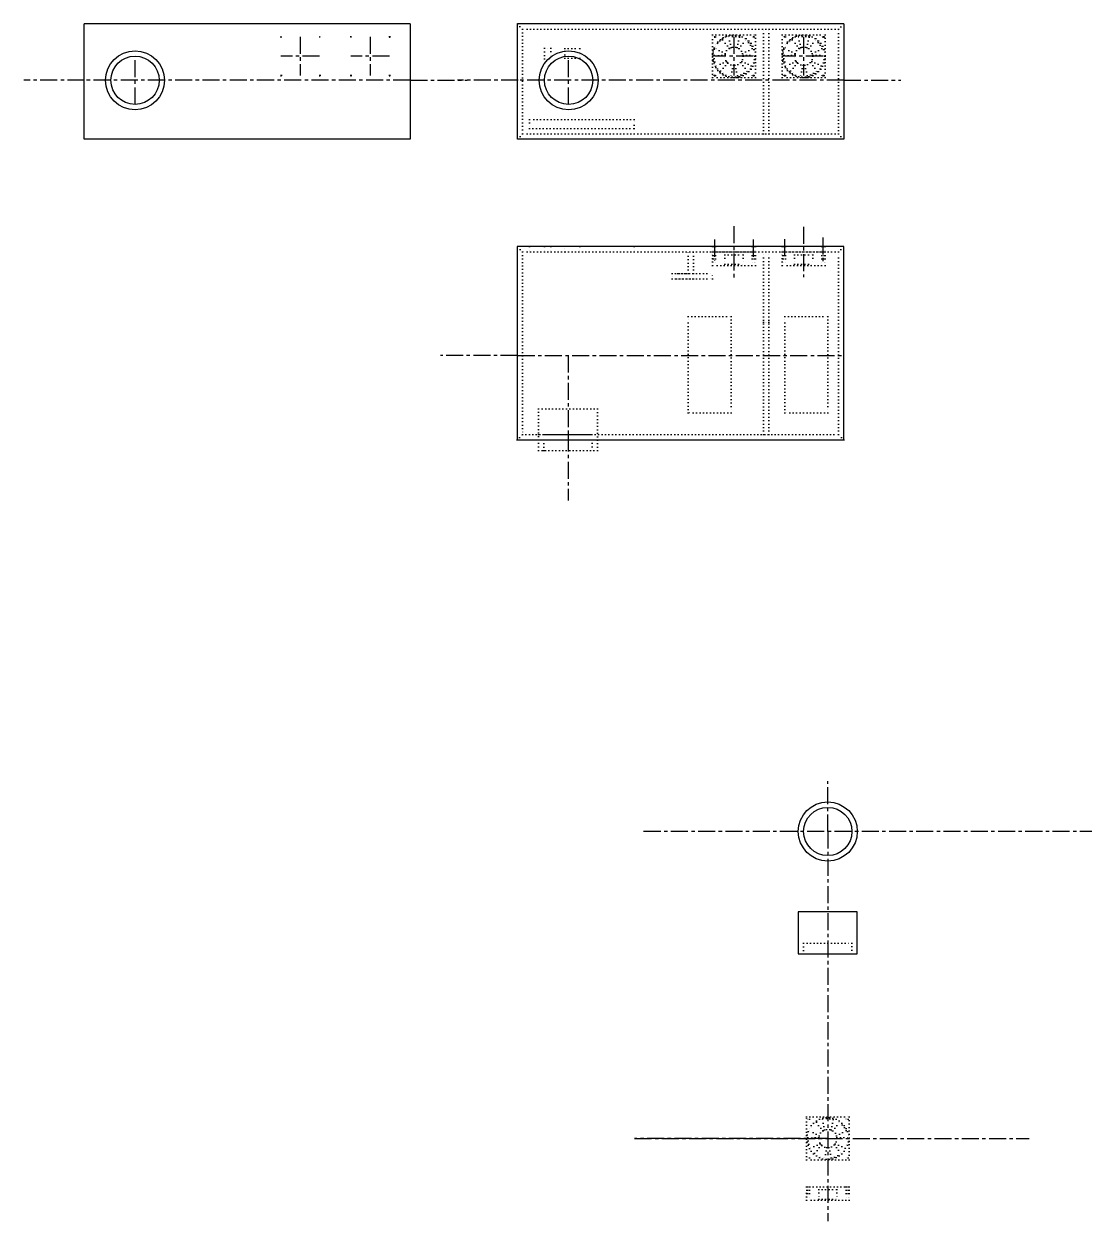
# Model space of a CAD drawing. Extents: x -2763 to 1188, y 9477 to 12117.
# Drawn here: x -2763 to -787, y 9886 to 12117 of the extents above; entities that cross this region are included whole.
import ezdxf

# ---------------------------------------------------------------- set-up
doc = ezdxf.new("R2010")
doc.units = 0
doc.header["$MEASUREMENT"] = 0
doc.linetypes.add('CENTER', pattern=[50.8, 31.75, -6.35, 6.35, -6.35])
doc.linetypes.add('DOT', pattern=[6.35, 0, -6.35])
for name, color, linetype in [('AXE', 1, 'CENTER'), ('CACHE', 9, 'DOT'), ('CONSTRUCTION', 6, 'CONTINUOUS'), ('NONAME', 7, 'CONTINUOUS'), ('OPTIC', 113, 'CONTINUOUS'), ('VANTILO', 171, 'CONTINUOUS')]:
    doc.layers.add(name, color=color, linetype=linetype)

msp = doc.modelspace()

# ---------------------------------------------------------------- linework, layer by layer
at = {"layer": 'AXE'}
for p, q in [((-2284, 12094), (-2284, 12091)), ((-2248, 12093), (-2248, 12021)), ((-2212, 12093), (-2212, 12092)), ((-2211, 12093), (-2212, 12093)), ((-2153, 12093), (-2155, 12093)), ((-2154, 12094), (-2154, 12092)), ((-2118, 12093), (-2118, 12021)), ((-2080, 12093), (-2083, 12093)), ((-2082, 12094), (-2082, 12091)), ((-1476, 12094), (-1476, 12091)), ((-1440, 12093), (-1440, 12021)), ((-1404, 12093), (-1404, 12092)), ((-1403, 12093), (-1404, 12093)), ((-1345, 12093), (-1347, 12093)), ((-1346, 12094), (-1346, 12092)), ((-1310, 12093), (-1310, 12021)), ((-1272, 12093), (-1275, 12093)), ((-1274, 12094), (-1274, 12091)), ((-2556, 11967), (-2556, 12057)), ((-2212, 12057), (-2284, 12057)), ((-2082, 12057), (-2154, 12057)), ((-1748, 11967), (-1748, 12057)), ((-1404, 12057), (-1476, 12057)), ((-1274, 12057), (-1346, 12057)), ((-2650, 12012), (-2763, 12012)), ((-2043, 12012), (-2650, 12012)), ((-2556, 12012), (-2556, 12012)), ((-2556, 12012), (-2556, 12012)), ((-2501, 12012), (-2501, 12012)), ((-2282, 12021), (-2285, 12021)), ((-2284, 12022), (-2284, 12019)), ((-2210, 12021), (-2213, 12021)), ((-2212, 12022), (-2212, 12019)), ((-2152, 12021), (-2155, 12021)), ((-2154, 12022), (-2154, 12019)), ((-2080, 12021), (-2083, 12021)), ((-2082, 12022), (-2082, 12019)), ((-2043, 12012), (-1937, 12012)), ((-1842, 12012), (-1955, 12012)), ((-1235, 12012), (-1842, 12012)), ((-1748, 12012), (-1748, 12012)), ((-1748, 12012), (-1748, 12012)), ((-1693, 12012), (-1693, 12012)), ((-1474, 12021), (-1477, 12021)), ((-1476, 12022), (-1476, 12019)), ((-1402, 12021), (-1405, 12021)), ((-1404, 12022), (-1404, 12019)), ((-1344, 12021), (-1347, 12021)), ((-1346, 12022), (-1346, 12019)), ((-1272, 12021), (-1275, 12021)), ((-1274, 12022), (-1274, 12019)), ((-1235, 12012), (-1129, 12012)), ((-1440, 11740), (-1440, 11642)), ((-1310, 11739), (-1310, 11645)), ((-1476, 11715), (-1476, 11676)), ((-1404, 11715), (-1404, 11677)), ((-1346, 11716), (-1346, 11678)), ((-1274, 11719), (-1274, 11675)), ((-1843, 11499), (-1987, 11499)), ((-1843, 11499), (-1235, 11499)), ((-1749, 11499), (-1749, 11352)), ((-1235, 11499), (-1235, 11499)), ((-1749, 11352), (-1749, 11229)), ((-1265, 10612), (-1265, 10706)), ((-154, 10612), (-1614, 10612)), ((-1265, 10612), (-1265, 9886)), ((-1265, 10612), (-1265, 10612)), ((-1265, 10612), (-1265, 10612)), ((-1210, 10612), (-1210, 10612)), ((-1265, 10040), (-1625, 10040)), ((-1625, 10040), (-890, 10040))]:
    msp.add_line(p, q, dxfattribs=at)
at = {"layer": 'CACHE'}
for p, q in [((-1843, 12117), (-1843, 12117)), ((-1843, 12117), (-1843, 12117)), ((-1843, 12117), (-1843, 12117)), ((-1843, 12117), (-1834, 12107)), ((-1245, 12107), (-1235, 12117)), ((-1834, 12107), (-1834, 11912)), ((-1834, 12107), (-1834, 12107)), ((-1834, 12107), (-1834, 12107)), ((-1245, 12107), (-1834, 12107)), ((-1385, 11912), (-1385, 12107)), ((-1375, 11912), (-1375, 12107)), ((-1245, 11912), (-1245, 12107)), ((-1793, 12052), (-1793, 12072)), ((-1793, 12072), (-1781, 12072)), ((-1781, 12072), (-1781, 12056)), ((-1755, 12066), (-1755, 12071)), ((-1755, 12071), (-1727, 12071)), ((-1727, 12071), (-1727, 12062)), ((-1785, 12052), (-1793, 12052)), ((-1785, 12052), (-1781, 12052)), ((-1781, 12052), (-1781, 12056)), ((-1755, 12066), (-1755, 12053)), ((-1755, 12053), (-1727, 12053)), ((-1727, 12053), (-1727, 12062)), ((-1385, 12066), (-1375, 12066)), ((-1821, 11939), (-1821, 11922)), ((-1626, 11939), (-1821, 11939)), ((-1626, 11922), (-1626, 11939)), ((-1385, 11957), (-1375, 11957)), ((-1821, 11922), (-1626, 11922)), ((-1834, 11912), (-1843, 11902)), ((-1834, 11912), (-1834, 11912)), ((-1245, 11912), (-1834, 11912)), ((-1245, 11912), (-1235, 11902)), ((-1834, 11692), (-1844, 11702)), ((-1245, 11692), (-1834, 11692)), ((-1834, 11692), (-1834, 11352)), ((-1821, 11702), (-1821, 11692)), ((-1793, 11702), (-1793, 11692)), ((-1781, 11702), (-1781, 11692)), ((-1755, 11692), (-1755, 11702)), ((-1727, 11702), (-1727, 11692)), ((-1626, 11702), (-1626, 11692)), ((-1525, 11652), (-1525, 11692)), ((-1515, 11652), (-1515, 11692)), ((-1480, 11702), (-1480, 11692)), ((-1478, 11702), (-1478, 11692)), ((-1474, 11702), (-1474, 11692)), ((-1406, 11702), (-1406, 11692)), ((-1402, 11702), (-1402, 11692)), ((-1400, 11702), (-1400, 11692)), ((-1385, 11352), (-1385, 11692)), ((-1375, 11352), (-1375, 11692)), ((-1350, 11702), (-1350, 11692)), ((-1348, 11702), (-1348, 11692)), ((-1344, 11702), (-1344, 11692)), ((-1276, 11702), (-1276, 11692)), ((-1272, 11702), (-1272, 11692)), ((-1270, 11702), (-1270, 11692)), ((-1245, 11692), (-1235, 11702)), ((-1245, 11352), (-1245, 11692)), ((-1525, 11652), (-1555, 11652)), ((-1555, 11652), (-1480, 11652)), ((-1555, 11652), (-1555, 11642)), ((-1480, 11642), (-1480, 11652)), ((-1515, 11642), (-1555, 11642)), ((-1555, 11642), (-1480, 11642)), ((-1525, 11572), (-1445, 11572)), ((-1525, 11392), (-1525, 11572)), ((-1445, 11572), (-1445, 11392)), ((-1385, 11561), (-1375, 11561)), ((-1385, 11561), (-1375, 11561)), ((-1385, 11561), (-1375, 11561)), ((-1385, 11561), (-1375, 11561)), ((-1385, 11561), (-1375, 11561)), ((-1375, 11561), (-1385, 11561)), ((-1385, 11561), (-1385, 11561)), ((-1345, 11572), (-1345, 11572)), ((-1345, 11572), (-1345, 11572)), ((-1345, 11572), (-1265, 11572)), ((-1345, 11392), (-1345, 11572)), ((-1265, 11572), (-1265, 11572)), ((-1265, 11572), (-1265, 11392)), ((-1385, 11436), (-1375, 11436)), ((-1445, 11392), (-1525, 11392)), ((-1345, 11392), (-1345, 11392)), ((-1265, 11392), (-1345, 11392)), ((-1265, 11392), (-1265, 11392)), ((-1804, 11352), (-1804, 11362)), ((-1844, 11342), (-1834, 11352)), ((-1834, 11352), (-1245, 11352)), ((-1693, 11342), (-1693, 11352)), ((-1235, 11342), (-1245, 11352)), ((-1310, 10384), (-1310, 10404)), ((-1310, 10404), (-1220, 10404)), ((-1220, 10404), (-1220, 10384))]:
    msp.add_line(p, q, dxfattribs=at)
for centre, radius in [((-1440, 12057), 40), ((-1476, 12093), 2), ((-1404, 12093), 2), ((-1310, 12057), 40), ((-1346, 12093), 2), ((-1274, 12093), 2), ((-1476, 12021), 2), ((-1404, 12021), 2), ((-1346, 12021), 2), ((-1274, 12021), 2)]:
    msp.add_circle(centre, radius, dxfattribs=at)
at = {"layer": 'CONSTRUCTION'}
msp.add_line((-1844, 11342), (-1235, 11342), dxfattribs=at)
at = {"layer": 'NONAME'}
for p, q in [((-2043, 12117), (-2651, 12117)), ((-2651, 11902), (-2651, 12117)), ((-2043, 12117), (-2043, 11902)), ((-1235, 12117), (-1843, 12117)), ((-1843, 11902), (-1843, 12117)), ((-1235, 12117), (-1235, 11902)), ((-2043, 11902), (-2651, 11902)), ((-2043, 11902), (-2651, 11902)), ((-2043, 11902), (-2043, 11902)), ((-1235, 11902), (-1843, 11902)), ((-1235, 11902), (-1843, 11902)), ((-1235, 11902), (-1235, 11902)), ((-1235, 11702), (-1844, 11702)), ((-1844, 11702), (-1844, 11342)), ((-1235, 11342), (-1235, 11702)), ((-1844, 11342), (-1235, 11342)), ((-1794, 11352), (-1704, 11352))]:
    msp.add_line(p, q, dxfattribs=at)
for centre, radius in [((-2556, 12012), 55), ((-1748, 12012), 55), ((-2651, 12012), 0), ((-2556, 12012), 0), ((-2556, 12012), 0), ((-2556, 12012), 0), ((-2556, 12012), 0), ((-2556, 12012), 0), ((-1843, 12012), 0), ((-1748, 12012), 0), ((-1748, 12012), 0), ((-1748, 12012), 0), ((-1748, 12012), 0), ((-1748, 12012), 0)]:
    msp.add_circle(centre, radius, dxfattribs=at)
at = {"layer": 'OPTIC', "linetype": 'DOT'}
for p, q in [((-1804, 11400), (-1804, 11322)), ((-1694, 11400), (-1804, 11400)), ((-1694, 11322), (-1694, 11400)), ((-1794, 11352), (-1704, 11352)), ((-1794, 11322), (-1794, 11342)), ((-1704, 11342), (-1704, 11322)), ((-1804, 11322), (-1694, 11322))]:
    msp.add_line(p, q, dxfattribs=at)
at = {"layer": 'OPTIC'}
for p, q in [((-1320, 10462), (-1320, 10384)), ((-1210, 10462), (-1320, 10462)), ((-1210, 10384), (-1210, 10462)), ((-1320, 10384), (-1210, 10384))]:
    msp.add_line(p, q, dxfattribs=at)
for centre, radius in [((-2556, 12012), 55), ((-2556, 12012), 45), ((-1748, 12012), 55), ((-1748, 12012), 45), ((-1265, 10612), 55), ((-1265, 10612), 45)]:
    msp.add_circle(centre, radius, dxfattribs=at)
at = {"layer": 'VANTILO', "linetype": 'DOT'}
for p, q in [((-1480, 12097), (-1400, 12097)), ((-1480, 12017), (-1480, 12097)), ((-1400, 12097), (-1400, 12017)), ((-1350, 12097), (-1270, 12097)), ((-1350, 12017), (-1350, 12097)), ((-1270, 12097), (-1270, 12017)), ((-1456, 12062), (-1474, 12071)), ((-1448, 12071), (-1461, 12087)), ((-1445, 12073), (-1450, 12092)), ((-1445, 12073), (-1450, 12092)), ((-1445, 12073), (-1450, 12092)), ((-1445, 12073), (-1450, 12092)), ((-1445, 12073), (-1450, 12092)), ((-1445, 12073), (-1450, 12092)), ((-1445, 12073), (-1450, 12092)), ((-1445, 12073), (-1450, 12092)), ((-1445, 12073), (-1450, 12092)), ((-1445, 12073), (-1450, 12092)), ((-1445, 12073), (-1450, 12092)), ((-1445, 12073), (-1450, 12092)), ((-1445, 12073), (-1450, 12092)), ((-1445, 12073), (-1450, 12092)), ((-1445, 12073), (-1450, 12092)), ((-1434, 12073), (-1430, 12092)), ((-1434, 12073), (-1430, 12092)), ((-1434, 12073), (-1430, 12092)), ((-1434, 12073), (-1430, 12092)), ((-1434, 12073), (-1430, 12092)), ((-1434, 12073), (-1430, 12092)), ((-1434, 12073), (-1430, 12092)), ((-1434, 12073), (-1430, 12092)), ((-1434, 12073), (-1430, 12092)), ((-1434, 12073), (-1430, 12092)), ((-1434, 12073), (-1430, 12092)), ((-1434, 12073), (-1430, 12092)), ((-1434, 12073), (-1430, 12092)), ((-1434, 12073), (-1430, 12092)), ((-1434, 12073), (-1430, 12092)), ((-1431, 12071), (-1418, 12087)), ((-1424, 12062), (-1406, 12071)), ((-1326, 12062), (-1344, 12071)), ((-1318, 12071), (-1331, 12087)), ((-1315, 12073), (-1320, 12092)), ((-1315, 12073), (-1320, 12092)), ((-1315, 12073), (-1320, 12092)), ((-1315, 12073), (-1320, 12092)), ((-1315, 12073), (-1320, 12092)), ((-1315, 12073), (-1320, 12092)), ((-1315, 12073), (-1320, 12092)), ((-1315, 12073), (-1320, 12092)), ((-1315, 12073), (-1320, 12092)), ((-1315, 12073), (-1320, 12092)), ((-1315, 12073), (-1320, 12092)), ((-1315, 12073), (-1320, 12092)), ((-1315, 12073), (-1320, 12092)), ((-1315, 12073), (-1320, 12092)), ((-1315, 12073), (-1320, 12092)), ((-1304, 12073), (-1300, 12092)), ((-1304, 12073), (-1300, 12092)), ((-1304, 12073), (-1300, 12092)), ((-1304, 12073), (-1300, 12092)), ((-1304, 12073), (-1300, 12092)), ((-1304, 12073), (-1300, 12092)), ((-1304, 12073), (-1300, 12092)), ((-1304, 12073), (-1300, 12092)), ((-1304, 12073), (-1300, 12092)), ((-1304, 12073), (-1300, 12092)), ((-1304, 12073), (-1300, 12092)), ((-1304, 12073), (-1300, 12092)), ((-1304, 12073), (-1300, 12092)), ((-1304, 12073), (-1300, 12092)), ((-1304, 12073), (-1300, 12092)), ((-1301, 12071), (-1288, 12087)), ((-1294, 12062), (-1276, 12071)), ((-1456, 12059), (-1477, 12058)), ((-1423, 12059), (-1403, 12059)), ((-1326, 12059), (-1347, 12058)), ((-1293, 12059), (-1273, 12059)), ((-1454, 12047), (-1472, 12039)), ((-1452, 12045), (-1464, 12029)), ((-1441, 12040), (-1446, 12020)), ((-1438, 12040), (-1433, 12020)), ((-1427, 12045), (-1415, 12029)), ((-1425, 12047), (-1407, 12039)), ((-1324, 12047), (-1342, 12039)), ((-1322, 12045), (-1334, 12029)), ((-1311, 12040), (-1316, 12020)), ((-1308, 12040), (-1303, 12020)), ((-1297, 12045), (-1285, 12029)), ((-1295, 12047), (-1277, 12039)), ((-1400, 12017), (-1480, 12017)), ((-1270, 12017), (-1350, 12017)), ((-1480, 11692), (-1400, 11692)), ((-1480, 11667), (-1480, 11692)), ((-1479, 11692), (-1479, 11667)), ((-1478, 11692), (-1478, 11667)), ((-1474, 11692), (-1474, 11667)), ((-1406, 11692), (-1406, 11667)), ((-1402, 11692), (-1402, 11667)), ((-1401, 11692), (-1401, 11667)), ((-1400, 11692), (-1400, 11667)), ((-1350, 11692), (-1270, 11692)), ((-1350, 11667), (-1350, 11692)), ((-1349, 11692), (-1349, 11667)), ((-1348, 11692), (-1348, 11667)), ((-1344, 11692), (-1344, 11667)), ((-1276, 11692), (-1276, 11667)), ((-1272, 11692), (-1272, 11667)), ((-1271, 11692), (-1271, 11667)), ((-1270, 11692), (-1270, 11667)), ((-1457, 11687), (-1423, 11687)), ((-1457, 11687), (-1457, 11687)), ((-1457, 11687), (-1457, 11669)), ((-1457, 11669), (-1423, 11669)), ((-1423, 11687), (-1423, 11669)), ((-1327, 11687), (-1293, 11687)), ((-1327, 11687), (-1327, 11687)), ((-1327, 11687), (-1327, 11669)), ((-1327, 11669), (-1293, 11669)), ((-1293, 11687), (-1293, 11669)), ((-1400, 11667), (-1480, 11667)), ((-1270, 11667), (-1350, 11667)), ((-1305, 10080), (-1225, 10080)), ((-1305, 10000), (-1305, 10080)), ((-1274, 10054), (-1287, 10070)), ((-1271, 10056), (-1275, 10075)), ((-1271, 10056), (-1275, 10075)), ((-1271, 10056), (-1275, 10075)), ((-1271, 10056), (-1275, 10075)), ((-1271, 10056), (-1275, 10075)), ((-1271, 10056), (-1275, 10075)), ((-1271, 10056), (-1275, 10075)), ((-1271, 10056), (-1275, 10075)), ((-1271, 10056), (-1275, 10075)), ((-1271, 10056), (-1275, 10075)), ((-1271, 10056), (-1275, 10075)), ((-1271, 10056), (-1275, 10075)), ((-1271, 10056), (-1275, 10075)), ((-1271, 10056), (-1275, 10075)), ((-1271, 10056), (-1275, 10075)), ((-1259, 10056), (-1255, 10075)), ((-1259, 10056), (-1255, 10075)), ((-1259, 10056), (-1255, 10075)), ((-1259, 10056), (-1255, 10075)), ((-1259, 10056), (-1255, 10075)), ((-1259, 10056), (-1255, 10075)), ((-1259, 10056), (-1255, 10075)), ((-1259, 10056), (-1255, 10075)), ((-1259, 10056), (-1255, 10075)), ((-1259, 10056), (-1255, 10075)), ((-1259, 10056), (-1255, 10075)), ((-1259, 10056), (-1255, 10075)), ((-1259, 10056), (-1255, 10075)), ((-1259, 10056), (-1255, 10075)), ((-1259, 10056), (-1255, 10075)), ((-1256, 10054), (-1244, 10070)), ((-1225, 10080), (-1225, 10000)), ((-1282, 10042), (-1302, 10041)), ((-1281, 10045), (-1299, 10054)), ((-1249, 10045), (-1231, 10054)), ((-1248, 10042), (-1228, 10042)), ((-1279, 10030), (-1298, 10022)), ((-1277, 10028), (-1289, 10012)), ((-1267, 10023), (-1271, 10003)), ((-1263, 10023), (-1258, 10003)), ((-1253, 10028), (-1240, 10012)), ((-1251, 10030), (-1232, 10022)), ((-1225, 10000), (-1305, 10000)), ((-1305, 9950), (-1225, 9950)), ((-1305, 9925), (-1305, 9950)), ((-1304, 9950), (-1304, 9925)), ((-1303, 9950), (-1303, 9925)), ((-1299, 9950), (-1299, 9925)), ((-1282, 9945), (-1248, 9945)), ((-1282, 9945), (-1282, 9945)), ((-1282, 9945), (-1282, 9927)), ((-1248, 9945), (-1248, 9927)), ((-1231, 9950), (-1231, 9925)), ((-1227, 9950), (-1227, 9925)), ((-1226, 9950), (-1226, 9925)), ((-1225, 9950), (-1225, 9925)), ((-1225, 9925), (-1305, 9925)), ((-1282, 9927), (-1248, 9927))]:
    msp.add_line(p, q, dxfattribs=at)
for centre, radius in [((-1440, 12057), 39), ((-1476, 12093), 2), ((-1404, 12093), 2), ((-1310, 12057), 39), ((-1346, 12093), 2), ((-1274, 12093), 2), ((-1440, 12057), 17), ((-1310, 12057), 17), ((-1476, 12021), 2), ((-1404, 12021), 2), ((-1346, 12021), 2), ((-1274, 12021), 2), ((-1265, 10040), 39), ((-1301, 10076), 2), ((-1229, 10076), 2), ((-1265, 10040), 17), ((-1301, 10004), 2), ((-1229, 10004), 2)]:
    msp.add_circle(centre, radius, dxfattribs=at)
for centre, start, end in [((-1440, 12057), 74, 105), ((-1440, 12057), 74, 105), ((-1440, 12057), 74, 105), ((-1440, 12057), 74, 105), ((-1440, 12057), 74, 105), ((-1440, 12057), 74, 105), ((-1440, 12057), 74, 105), ((-1440, 12057), 74, 105), ((-1440, 12057), 74, 105), ((-1440, 12057), 74, 105), ((-1440, 12057), 74, 105), ((-1440, 12057), 74, 105), ((-1440, 12057), 74, 105), ((-1440, 12057), 74, 105), ((-1440, 12057), 74, 105), ((-1310, 12057), 74, 105), ((-1310, 12057), 74, 105), ((-1310, 12057), 74, 105), ((-1310, 12057), 74, 105), ((-1310, 12057), 74, 105), ((-1310, 12057), 74, 105), ((-1310, 12057), 74, 105), ((-1310, 12057), 74, 105), ((-1310, 12057), 74, 105), ((-1310, 12057), 74, 105), ((-1310, 12057), 74, 105), ((-1310, 12057), 74, 105), ((-1310, 12057), 74, 105), ((-1310, 12057), 74, 105), ((-1310, 12057), 74, 105), ((-1440, 12057), 125, 157), ((-1440, 12057), 23, 54), ((-1310, 12057), 125, 157), ((-1310, 12057), 23, 54), ((-1440, 12057), 177, 208), ((-1440, 12057), 331, 3), ((-1310, 12057), 177, 208), ((-1310, 12057), 331, 3), ((-1440, 12057), 228, 260), ((-1440, 12057), 280, 311), ((-1310, 12057), 228, 260), ((-1310, 12057), 280, 311), ((-1265, 10040), 125, 157), ((-1265, 10040), 74, 105), ((-1265, 10040), 74, 105), ((-1265, 10040), 74, 105), ((-1265, 10040), 74, 105), ((-1265, 10040), 74, 105), ((-1265, 10040), 74, 105), ((-1265, 10040), 74, 105), ((-1265, 10040), 74, 105), ((-1265, 10040), 74, 105), ((-1265, 10040), 74, 105), ((-1265, 10040), 74, 105), ((-1265, 10040), 74, 105), ((-1265, 10040), 74, 105), ((-1265, 10040), 74, 105), ((-1265, 10040), 74, 105), ((-1265, 10040), 23, 54), ((-1265, 10040), 177, 208), ((-1265, 10040), 331, 3), ((-1265, 10040), 228, 260), ((-1265, 10040), 280, 311)]:
    msp.add_arc(centre, 37, start, end, dxfattribs=at)

doc.saveas('drawing.dxf')
